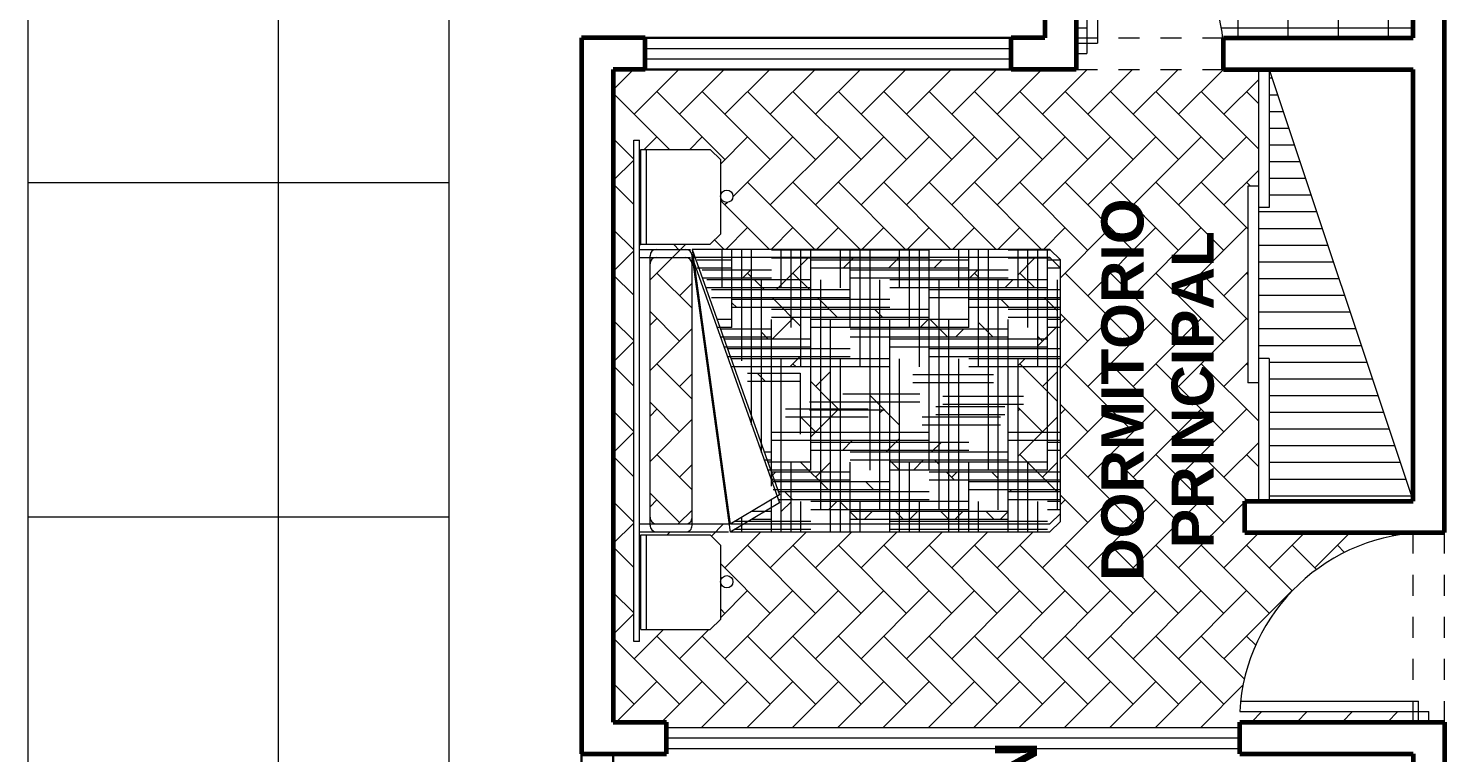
# Model space of a CAD drawing. Header units: millimetres. Extents: x 287 to 445, y 520 to 576.
# Drawn here: x 287.36 to 294.09, y 531.26 to 534.71 of the extents above; entities that cross this region are included whole.
import ezdxf

# ---------------------------------------------------------------- set-up
doc = ezdxf.new("R2010")
doc.units = ezdxf.units.MM
doc.header["$LTSCALE"] = 0.015
doc.linetypes.add('DASHED2', pattern=[9.525, 6.35, -3.175])
for name, color, linetype, lineweight in [('Muebles', 11, 'Continuous', 20), ('Muros', 41, 'Continuous', 60), ('Muros Bajos', 20, 'Continuous', 30), ('PISOS', 7, 'Continuous', 18), ('Proyecciones', 46, 'Continuous', 0), ('Puertas', 31, 'Continuous', 20), ('Texto', 133, 'Continuous', 20), ('Texturas', 38, 'Continuous', 0), ('Ventanas', 130, 'Continuous', 20)]:
    doc.layers.add(name, color=color, linetype=linetype, lineweight=lineweight)

# ---------------------------------------------------------------- blocks, each defined once
blk = doc.blocks.new('cama2plazas')
at = {"layer": 'Muebles'}
for p, q in [((428.4689, 543.0125), (428.4962, 543.0125)), ((428.4689, 540.669), (428.4689, 543.0125)), ((428.4689, 540.669), (428.4689, 543.0125)), ((428.4689, 543.0125), (428.4962, 543.0125)), ((428.4962, 540.669), (428.4962, 543.0125)), ((428.4962, 540.669), (428.4962, 543.0125)), ((428.4689, 540.631), (428.4689, 542.9744)), ((428.4689, 540.631), (428.4689, 542.9744)), ((428.4962, 540.631), (428.4962, 542.9744)), ((428.4962, 540.631), (428.4962, 542.9744)), ((428.5019, 542.5181), (428.5019, 542.9681)), ((428.5019, 542.9681), (428.8319, 542.9681)), ((428.5019, 542.9681), (428.8319, 542.9681)), ((428.5019, 542.5181), (428.5019, 542.9681)), ((428.5297, 542.5181), (428.5297, 542.9681)), ((428.5297, 542.5181), (428.5297, 542.9681)), ((428.8819, 542.9181), (428.8319, 542.9681)), ((428.8819, 542.9181), (428.8319, 542.9681)), ((428.8819, 542.5681), (428.8819, 542.9181)), ((428.8819, 542.5681), (428.8819, 542.9181)), ((428.8319, 542.5181), (428.8819, 542.5681)), ((428.8319, 542.5181), (428.8819, 542.5681)), ((428.4962, 542.4931), (428.7388, 542.4931)), ((428.4962, 542.4931), (428.7388, 542.4931)), ((428.4962, 542.455), (428.7388, 542.455)), ((428.4962, 542.455), (428.7388, 542.455)), ((428.5019, 542.5181), (428.8319, 542.5181)), ((428.5019, 542.5181), (428.8319, 542.5181)), ((428.5462, 541.2217), (428.5462, 542.4633)), ((428.5462, 541.2217), (428.5462, 542.4633)), ((428.5762, 542.4931), (428.7162, 542.4931)), ((428.5762, 542.4931), (428.7162, 542.4931)), ((428.5762, 542.455), (428.7162, 542.455)), ((428.5762, 542.455), (428.7162, 542.455)), ((428.7462, 542.4931), (429.1606, 541.3278)), ((430.4462, 542.4931), (428.7462, 542.4931)), ((428.7462, 542.4931), (428.9275, 541.188)), ((428.7462, 542.4931), (428.9275, 541.188)), ((430.4462, 542.4931), (428.7462, 542.4931)), ((428.7462, 542.4931), (429.1606, 541.3278)), ((428.7462, 541.2197), (428.7462, 542.4631)), ((428.7462, 541.2197), (428.7462, 542.4631)), ((428.7462, 542.455), (429.1606, 541.2898)), ((430.4462, 542.455), (428.7462, 542.455)), ((428.7462, 542.455), (428.9275, 541.15)), ((428.7462, 542.455), (428.9275, 541.15)), ((430.4462, 542.455), (428.7462, 542.455)), ((428.7462, 542.455), (429.1606, 541.2898)), ((428.7477, 542.4899), (428.7477, 542.4931)), ((428.7477, 542.4899), (428.7477, 542.4931)), ((428.7477, 542.4519), (428.7477, 542.455)), ((428.7477, 542.4519), (428.7477, 542.455)), ((428.8884, 542.3486), (428.8884, 542.4931)), ((428.8884, 542.3486), (428.8884, 542.4931)), ((428.8884, 542.3105), (428.8884, 542.455)), ((428.8884, 542.3105), (428.8884, 542.455)), ((428.9352, 542.1611), (428.9352, 542.4931)), ((428.9352, 542.1611), (428.9352, 542.4931)), ((428.9352, 542.123), (428.9352, 542.455)), ((428.9352, 542.123), (428.9352, 542.455)), ((428.9821, 542.0024), (428.9821, 542.4931)), ((428.9821, 542.0024), (428.9821, 542.4931)), ((428.9821, 541.9644), (428.9821, 542.455)), ((428.9821, 541.9644), (428.9821, 542.455)), ((429.029, 541.6978), (429.029, 542.4931)), ((429.029, 541.6978), (429.029, 542.4931)), ((429.029, 541.6598), (429.029, 542.455)), ((429.029, 541.6598), (429.029, 542.455)), ((429.8727, 542.4892), (429.1227, 542.4892)), ((429.8727, 542.4892), (429.1227, 542.4892)), ((429.1696, 542.3486), (429.1696, 542.4931)), ((429.1696, 542.3486), (429.1696, 542.4931)), ((429.1696, 542.3105), (429.1696, 542.455)), ((429.1696, 542.3105), (429.1696, 542.455)), ((429.2165, 542.1611), (429.2165, 542.4931)), ((429.2165, 542.1611), (429.2165, 542.4931)), ((429.2165, 542.123), (429.2165, 542.455)), ((429.2165, 542.123), (429.2165, 542.455)), ((429.2634, 541.9736), (429.2634, 542.4931)), ((429.2634, 541.9736), (429.2634, 542.4931)), ((429.2634, 541.9355), (429.2634, 542.455)), ((429.2634, 541.9355), (429.2634, 542.455)), ((429.3102, 541.4827), (429.3102, 542.4931)), ((429.3102, 541.4827), (429.3102, 542.4931)), ((429.3102, 541.4446), (429.3102, 542.455)), ((429.3102, 541.4446), (429.3102, 542.455)), ((429.4509, 542.3486), (429.4509, 542.4931)), ((429.4509, 542.3486), (429.4509, 542.4931)), ((429.4509, 542.3105), (429.4509, 542.455)), ((429.4509, 542.3105), (429.4509, 542.455)), ((429.4977, 542.1611), (429.4977, 542.4931)), ((429.4977, 542.1611), (429.4977, 542.4931)), ((429.4977, 542.123), (429.4977, 542.455)), ((429.4977, 542.123), (429.4977, 542.455)), ((429.5446, 541.9736), (429.5446, 542.4931)), ((429.5446, 541.9736), (429.5446, 542.4931)), ((429.5446, 541.9355), (429.5446, 542.455)), ((429.5446, 541.9355), (429.5446, 542.455)), ((429.5915, 541.4827), (429.5915, 542.4931)), ((429.5915, 541.4827), (429.5915, 542.4931)), ((429.5915, 541.4446), (429.5915, 542.455)), ((429.5915, 541.4446), (429.5915, 542.455)), ((429.7321, 542.3486), (429.7321, 542.4931)), ((429.7321, 542.3486), (429.7321, 542.4931)), ((429.7321, 542.3105), (429.7321, 542.455)), ((429.7321, 542.3105), (429.7321, 542.455)), ((429.779, 542.1611), (429.779, 542.4931)), ((429.779, 542.1611), (429.779, 542.4931)), ((429.779, 542.123), (429.779, 542.455)), ((429.779, 542.123), (429.779, 542.455)), ((429.8259, 541.9736), (429.8259, 542.4931)), ((429.8259, 541.9736), (429.8259, 542.4931)), ((429.8259, 541.9355), (429.8259, 542.455)), ((429.8259, 541.9355), (429.8259, 542.455)), ((429.8727, 541.4827), (429.8727, 542.4931)), ((429.8727, 541.4827), (429.8727, 542.4931)), ((429.8727, 541.4446), (429.8727, 542.455)), ((429.8727, 541.4446), (429.8727, 542.455)), ((430.0134, 542.3486), (430.0134, 542.4931)), ((430.0134, 542.3486), (430.0134, 542.4931)), ((430.0134, 542.3105), (430.0134, 542.455)), ((430.0134, 542.3105), (430.0134, 542.455)), ((430.0602, 542.1611), (430.0602, 542.4931)), ((430.0602, 542.1611), (430.0602, 542.4931)), ((430.0602, 542.123), (430.0602, 542.455)), ((430.0602, 542.123), (430.0602, 542.455)), ((430.1071, 541.9736), (430.1071, 542.4931)), ((430.1071, 541.9736), (430.1071, 542.4931)), ((430.1071, 541.9355), (430.1071, 542.455)), ((430.1071, 541.9355), (430.1071, 542.455)), ((430.154, 541.4827), (430.154, 542.4931)), ((430.154, 541.4827), (430.154, 542.4931)), ((430.154, 541.4446), (430.154, 542.455)), ((430.154, 541.4446), (430.154, 542.455)), ((430.4501, 542.4892), (430.2477, 542.4892)), ((430.4501, 542.4892), (430.2477, 542.4892)), ((430.2946, 542.3486), (430.2946, 542.4931)), ((430.2946, 542.3486), (430.2946, 542.4931)), ((430.2946, 542.3105), (430.2946, 542.455)), ((430.2946, 542.3105), (430.2946, 542.455)), ((430.3415, 542.1611), (430.3415, 542.4931)), ((430.3415, 542.1611), (430.3415, 542.4931)), ((430.3415, 542.123), (430.3415, 542.455)), ((430.3415, 542.123), (430.3415, 542.455)), ((430.3884, 541.9736), (430.3884, 542.4931)), ((430.3884, 541.9736), (430.3884, 542.4931)), ((430.3884, 541.9355), (430.3884, 542.455)), ((430.3884, 541.9355), (430.3884, 542.455)), ((430.4352, 541.4827), (430.4352, 542.4931)), ((430.4352, 541.4827), (430.4352, 542.4931)), ((430.4352, 541.4446), (430.4352, 542.455)), ((430.4352, 541.4446), (430.4352, 542.455)), ((430.4962, 542.4431), (430.4462, 542.4931)), ((430.4962, 542.4431), (430.4462, 542.4931)), ((430.4962, 542.405), (430.4462, 542.455)), ((430.4962, 542.405), (430.4462, 542.455)), ((428.5462, 541.1837), (428.5462, 542.4252)), ((428.5462, 541.1837), (428.5462, 542.4252)), ((428.7462, 541.1817), (428.7462, 542.425)), ((428.7462, 541.1817), (428.7462, 542.425)), ((428.9352, 542.4423), (428.7706, 542.4423)), ((428.9352, 542.4423), (428.7706, 542.4423)), ((428.9352, 542.4043), (428.7706, 542.4043)), ((428.9352, 542.4043), (428.7706, 542.4043)), ((429.1227, 542.3954), (428.7932, 542.3954)), ((429.1227, 542.3954), (428.7932, 542.3954)), ((429.8727, 542.4512), (429.1227, 542.4512)), ((429.8727, 542.4512), (429.1227, 542.4512)), ((430.0602, 542.4423), (429.3102, 542.4423)), ((430.0602, 542.4423), (429.3102, 542.4423)), ((430.0602, 542.4043), (429.3102, 542.4043)), ((430.0602, 542.4043), (429.3102, 542.4043)), ((430.2477, 542.3954), (429.4977, 542.3954)), ((430.2477, 542.3954), (429.4977, 542.3954)), ((430.4501, 542.4512), (430.2477, 542.4512)), ((430.4501, 542.4512), (430.2477, 542.4512)), ((430.4962, 542.4423), (430.4352, 542.4423)), ((430.4962, 542.4423), (430.4352, 542.4423)), ((430.4962, 542.4043), (430.4352, 542.4043)), ((430.4962, 542.4043), (430.4352, 542.4043)), ((430.4962, 541.2397), (430.4962, 542.4431)), ((430.4962, 541.2397), (430.4962, 542.4431)), ((430.4962, 541.2017), (430.4962, 542.405)), ((430.4962, 541.2017), (430.4962, 542.405)), ((429.1227, 542.3574), (428.7932, 542.3574)), ((429.1227, 542.3574), (428.7932, 542.3574)), ((429.3102, 542.3486), (428.8157, 542.3486)), ((429.3102, 542.3486), (428.8157, 542.3486)), ((429.0759, 541.566), (429.0759, 542.3486)), ((429.0759, 541.566), (429.0759, 542.3486)), ((429.3571, 541.2952), (429.3571, 542.3486)), ((429.3571, 541.2952), (429.3571, 542.3486)), ((430.2477, 542.3574), (429.4977, 542.3574)), ((430.2477, 542.3574), (429.4977, 542.3574)), ((429.6384, 541.2952), (429.6384, 542.3486)), ((429.6384, 541.2952), (429.6384, 542.3486)), ((430.4352, 542.3486), (429.6852, 542.3486)), ((430.4352, 542.3486), (429.6852, 542.3486)), ((429.9196, 541.2952), (429.9196, 542.3486)), ((429.9196, 541.2952), (429.9196, 542.3486)), ((430.2009, 541.2952), (430.2009, 542.3486)), ((430.2009, 541.2952), (430.2009, 542.3486)), ((430.4821, 541.2952), (430.4821, 542.3486)), ((430.4821, 541.2952), (430.4821, 542.3486)), ((429.3102, 542.3105), (428.8157, 542.3105)), ((429.3102, 542.3105), (428.8157, 542.3105)), ((429.4977, 542.3017), (428.8382, 542.3017)), ((429.4977, 542.3017), (428.8382, 542.3017)), ((429.4977, 542.2637), (428.8382, 542.2637)), ((429.4977, 542.2637), (428.8382, 542.2637)), ((429.6852, 542.2548), (428.9352, 542.2548)), ((429.6852, 542.2548), (428.9352, 542.2548)), ((429.0759, 541.528), (429.0759, 542.3105)), ((429.0759, 541.528), (429.0759, 542.3105)), ((429.3571, 541.2571), (429.3571, 542.3105)), ((429.3571, 541.2571), (429.3571, 542.3105)), ((429.6384, 541.2571), (429.6384, 542.3105)), ((429.6384, 541.2571), (429.6384, 542.3105)), ((430.4352, 542.3105), (429.6852, 542.3105)), ((430.4352, 542.3105), (429.6852, 542.3105)), ((430.4962, 542.3017), (429.8727, 542.3017)), ((430.4962, 542.3017), (429.8727, 542.3017)), ((430.4962, 542.2637), (429.8727, 542.2637)), ((430.4962, 542.2637), (429.8727, 542.2637)), ((429.9196, 541.2571), (429.9196, 542.3105)), ((429.9196, 541.2571), (429.9196, 542.3105)), ((430.4962, 542.2548), (430.0602, 542.2548)), ((430.4962, 542.2548), (430.0602, 542.2548)), ((430.2009, 541.2571), (430.2009, 542.3105)), ((430.2009, 541.2571), (430.2009, 542.3105)), ((430.4821, 541.2571), (430.4821, 542.3105)), ((430.4821, 541.2571), (430.4821, 542.3105)), ((429.6852, 542.2168), (428.9352, 542.2168)), ((429.6852, 542.2168), (428.9352, 542.2168)), ((429.8727, 542.2079), (429.1227, 542.2079)), ((429.8727, 542.2079), (429.1227, 542.2079)), ((430.4962, 542.2168), (430.0602, 542.2168)), ((430.4962, 542.2168), (430.0602, 542.2168)), ((430.4962, 542.2079), (430.2477, 542.2079)), ((430.4962, 542.2079), (430.2477, 542.2079)), ((428.9352, 542.1611), (428.8643, 542.1611)), ((428.9352, 542.1611), (428.8643, 542.1611)), ((428.9352, 542.123), (428.8643, 542.123)), ((428.9352, 542.123), (428.8643, 542.123)), ((429.8727, 542.1699), (429.1227, 542.1699)), ((429.8727, 542.1699), (429.1227, 542.1699)), ((429.1227, 541.4065), (429.1227, 542.1611)), ((429.1227, 541.4065), (429.1227, 542.1611)), ((429.1227, 541.3684), (429.1227, 542.123)), ((429.1227, 541.3684), (429.1227, 542.123)), ((430.0602, 542.1611), (429.3102, 542.1611)), ((430.0602, 542.1611), (429.3102, 542.1611)), ((430.0602, 542.123), (429.3102, 542.123)), ((430.0602, 542.123), (429.3102, 542.123)), ((429.404, 541.1897), (429.404, 542.1611)), ((429.404, 541.1897), (429.404, 542.1611)), ((429.404, 541.1517), (429.404, 542.123)), ((429.404, 541.1517), (429.404, 542.123)), ((429.6852, 541.1897), (429.6852, 542.1611)), ((429.6852, 541.1897), (429.6852, 542.1611)), ((429.6852, 541.1517), (429.6852, 542.123)), ((429.6852, 541.1517), (429.6852, 542.123)), ((429.9665, 541.1897), (429.9665, 542.1611)), ((429.9665, 541.1897), (429.9665, 542.1611)), ((429.9665, 541.1517), (429.9665, 542.123)), ((429.9665, 541.1517), (429.9665, 542.123)), ((430.4962, 542.1699), (430.2477, 542.1699)), ((430.4962, 542.1699), (430.2477, 542.1699)), ((430.2477, 541.1897), (430.2477, 542.1611)), ((430.2477, 541.1897), (430.2477, 542.1611)), ((430.2477, 541.1517), (430.2477, 542.123)), ((430.2477, 541.1517), (430.2477, 542.123)), ((430.4962, 542.1611), (430.4352, 542.1611)), ((430.4962, 542.1611), (430.4352, 542.1611)), ((430.4962, 542.123), (430.4352, 542.123)), ((430.4962, 542.123), (430.4352, 542.123)), ((429.1227, 542.1142), (428.881, 542.1142)), ((429.1227, 542.1142), (428.881, 542.1142)), ((429.1227, 542.0762), (428.881, 542.0762)), ((429.1227, 542.0762), (428.881, 542.0762)), ((429.3102, 542.0673), (428.8976, 542.0673)), ((429.3102, 542.0673), (428.8976, 542.0673)), ((430.2477, 542.1142), (429.4977, 542.1142)), ((430.2477, 542.1142), (429.4977, 542.1142)), ((430.2477, 542.0762), (429.4977, 542.0762)), ((430.2477, 542.0762), (429.4977, 542.0762)), ((430.4352, 542.0673), (429.6852, 542.0673)), ((430.4352, 542.0673), (429.6852, 542.0673)), ((429.3102, 542.0293), (428.8976, 542.0293)), ((429.3102, 542.0293), (428.8976, 542.0293)), ((429.4977, 542.0204), (428.9143, 542.0204)), ((429.4977, 542.0204), (428.9143, 542.0204)), ((429.4977, 541.9824), (428.9143, 541.9824)), ((429.4977, 541.9824), (428.9143, 541.9824)), ((430.4352, 542.0293), (429.6852, 542.0293)), ((430.4352, 542.0293), (429.6852, 542.0293)), ((430.4962, 542.0204), (429.8727, 542.0204)), ((430.4962, 542.0204), (429.8727, 542.0204)), ((430.4962, 541.9824), (429.8727, 541.9824)), ((430.4962, 541.9824), (429.8727, 541.9824)), ((429.6852, 541.9736), (428.931, 541.9736)), ((429.6852, 541.9736), (428.931, 541.9736)), ((429.6852, 541.9355), (428.931, 541.9355)), ((429.6852, 541.9355), (428.931, 541.9355)), ((429.1696, 541.1897), (429.1696, 541.9736)), ((429.1696, 541.1897), (429.1696, 541.9736)), ((429.1696, 541.1517), (429.1696, 541.9355)), ((429.1696, 541.1517), (429.1696, 541.9355)), ((429.4509, 541.1897), (429.4509, 541.9736)), ((429.4509, 541.1897), (429.4509, 541.9736)), ((429.4509, 541.1517), (429.4509, 541.9355)), ((429.4509, 541.1517), (429.4509, 541.9355)), ((429.7321, 541.1897), (429.7321, 541.9736)), ((429.7321, 541.1897), (429.7321, 541.9736)), ((429.7321, 541.1517), (429.7321, 541.9355)), ((429.7321, 541.1517), (429.7321, 541.9355)), ((430.0134, 541.1897), (430.0134, 541.9736)), ((430.0134, 541.1897), (430.0134, 541.9736)), ((430.0134, 541.1517), (430.0134, 541.9355)), ((430.0134, 541.1517), (430.0134, 541.9355)), ((430.4962, 541.9736), (430.0602, 541.9736)), ((430.4962, 541.9736), (430.0602, 541.9736)), ((430.4962, 541.9355), (430.0602, 541.9355)), ((430.4962, 541.9355), (430.0602, 541.9355)), ((430.2946, 541.1897), (430.2946, 541.9736)), ((430.2946, 541.1897), (430.2946, 541.9736)), ((430.2946, 541.1517), (430.2946, 541.9355)), ((430.2946, 541.1517), (430.2946, 541.9355)), ((429.0088, 541.9051), (429.2601, 541.9051)), ((429.0088, 541.9051), (429.2601, 541.9051)), ((429.0088, 541.8671), (429.2601, 541.8671)), ((429.0088, 541.8671), (429.2601, 541.8671)), ((429.2601, 541.9051), (429.2601, 541.654)), ((429.2601, 541.9051), (429.2601, 541.654)), ((429.2601, 541.8671), (429.2601, 541.6159)), ((429.2601, 541.8671), (429.2601, 541.6159)), ((429.7955, 541.8997), (430.1779, 541.8997)), ((429.7955, 541.8997), (430.1779, 541.8997)), ((429.7955, 541.8616), (430.1779, 541.8616)), ((429.7955, 541.8616), (430.1779, 541.8616)), ((429.4623, 541.8068), (429.8283, 541.8068)), ((429.4623, 541.8068), (429.8283, 541.8068)), ((429.9376, 541.7959), (430.32, 541.7959)), ((429.9376, 541.7959), (430.32, 541.7959)), ((429.1891, 541.7359), (429.5825, 541.7359)), ((429.1891, 541.7359), (429.5825, 541.7359)), ((429.3038, 541.7686), (429.6589, 541.7686)), ((429.3038, 541.7686), (429.6589, 541.7686)), ((429.3038, 541.7306), (429.6589, 541.7306)), ((429.3038, 541.7306), (429.6589, 541.7306)), ((429.4623, 541.7688), (429.8283, 541.7688)), ((429.4623, 541.7688), (429.8283, 541.7688)), ((429.9048, 541.7468), (430.2326, 541.7468)), ((429.9048, 541.7468), (430.2326, 541.7468)), ((429.9376, 541.7579), (430.32, 541.7579)), ((429.9376, 541.7579), (430.32, 541.7579)), ((429.1891, 541.6978), (429.5825, 541.6978)), ((429.1891, 541.6978), (429.5825, 541.6978)), ((429.8392, 541.6976), (430.2107, 541.6976)), ((429.8392, 541.6976), (430.2107, 541.6976)), ((429.8392, 541.6596), (430.2107, 541.6596)), ((429.8392, 541.6596), (430.2107, 541.6596)), ((429.9048, 541.7088), (430.2326, 541.7088)), ((429.9048, 541.7088), (430.2326, 541.7088)), ((429.8727, 541.6233), (429.1227, 541.6233)), ((429.8727, 541.6233), (429.1227, 541.6233)), ((429.8727, 541.5853), (429.1227, 541.5853)), ((429.8727, 541.5853), (429.1227, 541.5853)), ((430.4962, 541.6233), (430.2477, 541.6233)), ((430.4962, 541.6233), (430.2477, 541.6233)), ((430.4962, 541.5853), (430.2477, 541.5853)), ((430.4962, 541.5853), (430.2477, 541.5853)), ((429.1227, 541.5295), (429.0888, 541.5295)), ((429.1227, 541.5295), (429.0888, 541.5295)), ((430.0602, 541.5764), (429.3102, 541.5764)), ((430.0602, 541.5764), (429.3102, 541.5764)), ((430.0602, 541.5384), (429.3102, 541.5384)), ((430.0602, 541.5384), (429.3102, 541.5384)), ((430.2477, 541.5295), (429.4977, 541.5295)), ((430.2477, 541.5295), (429.4977, 541.5295)), ((430.4962, 541.5764), (430.4352, 541.5764)), ((430.4962, 541.5764), (430.4352, 541.5764)), ((430.4962, 541.5384), (430.4352, 541.5384)), ((430.4962, 541.5384), (430.4352, 541.5384)), ((429.1227, 541.4915), (429.0888, 541.4915)), ((429.1227, 541.4915), (429.0888, 541.4915)), ((429.3102, 541.4827), (429.1055, 541.4827)), ((429.3102, 541.4827), (429.1055, 541.4827)), ((429.3102, 541.4446), (429.1055, 541.4446)), ((429.3102, 541.4446), (429.1055, 541.4446)), ((429.2165, 541.1897), (429.2165, 541.4827)), ((429.2165, 541.1897), (429.2165, 541.4827)), ((429.2165, 541.1517), (429.2165, 541.4446)), ((429.2165, 541.1517), (429.2165, 541.4446)), ((430.2477, 541.4915), (429.4977, 541.4915)), ((430.2477, 541.4915), (429.4977, 541.4915)), ((429.4977, 541.1897), (429.4977, 541.4827)), ((429.4977, 541.1897), (429.4977, 541.4827)), ((429.4977, 541.1517), (429.4977, 541.4446)), ((429.4977, 541.1517), (429.4977, 541.4446)), ((430.4352, 541.4827), (429.6852, 541.4827)), ((430.4352, 541.4827), (429.6852, 541.4827)), ((430.4352, 541.4446), (429.6852, 541.4446)), ((430.4352, 541.4446), (429.6852, 541.4446)), ((429.779, 541.1897), (429.779, 541.4827)), ((429.779, 541.1897), (429.779, 541.4827)), ((429.779, 541.1517), (429.779, 541.4446)), ((429.779, 541.1517), (429.779, 541.4446)), ((430.0602, 541.1897), (430.0602, 541.4827)), ((430.0602, 541.1897), (430.0602, 541.4827)), ((430.0602, 541.1517), (430.0602, 541.4446)), ((430.0602, 541.1517), (430.0602, 541.4446)), ((430.3415, 541.1897), (430.3415, 541.4827)), ((430.3415, 541.1897), (430.3415, 541.4827)), ((430.3415, 541.1517), (430.3415, 541.4446)), ((430.3415, 541.1517), (430.3415, 541.4446)), ((429.4977, 541.4358), (429.1222, 541.4358)), ((429.4977, 541.4358), (429.1222, 541.4358)), ((429.4977, 541.3978), (429.1222, 541.3978)), ((429.4977, 541.3978), (429.1222, 541.3978)), ((429.6852, 541.3889), (429.1312, 541.3889)), ((429.6852, 541.3889), (429.1312, 541.3889)), ((430.4962, 541.4358), (429.8727, 541.4358)), ((430.4962, 541.4358), (429.8727, 541.4358)), ((430.4962, 541.3978), (429.8727, 541.3978)), ((430.4962, 541.3978), (429.8727, 541.3978)), ((430.4962, 541.3889), (430.0602, 541.3889)), ((430.4962, 541.3889), (430.0602, 541.3889)), ((429.1606, 541.3278), (428.9275, 541.188)), ((429.1606, 541.3278), (428.9275, 541.188)), ((429.6852, 541.3509), (429.1312, 541.3509)), ((429.6852, 541.3509), (429.1312, 541.3509)), ((429.8727, 541.342), (429.1537, 541.342)), ((429.8727, 541.342), (429.1537, 541.342)), ((430.4962, 541.3509), (430.0602, 541.3509)), ((430.4962, 541.3509), (430.0602, 541.3509)), ((430.4962, 541.342), (430.2477, 541.342)), ((430.4962, 541.342), (430.2477, 541.342)), ((429.1606, 541.2898), (428.9275, 541.15)), ((429.1606, 541.2898), (428.9275, 541.15)), ((429.1227, 541.2483), (429.028, 541.2483)), ((429.1227, 541.2483), (429.028, 541.2483)), ((429.1227, 541.1897), (429.1227, 541.3051)), ((429.1227, 541.1897), (429.1227, 541.3051)), ((429.1227, 541.1517), (429.1227, 541.2671)), ((429.1227, 541.1517), (429.1227, 541.2671)), ((429.8727, 541.304), (429.1537, 541.304)), ((429.8727, 541.304), (429.1537, 541.304)), ((429.2634, 541.1897), (429.2634, 541.2952)), ((429.2634, 541.1897), (429.2634, 541.2952)), ((429.2634, 541.1517), (429.2634, 541.2571)), ((429.2634, 541.1517), (429.2634, 541.2571)), ((430.0602, 541.2952), (429.3102, 541.2952)), ((430.0602, 541.2952), (429.3102, 541.2952)), ((430.0602, 541.2571), (429.3102, 541.2571)), ((430.0602, 541.2571), (429.3102, 541.2571)), ((430.2477, 541.2483), (429.4977, 541.2483)), ((430.2477, 541.2483), (429.4977, 541.2483)), ((429.5446, 541.1897), (429.5446, 541.2952)), ((429.5446, 541.1897), (429.5446, 541.2952)), ((429.5446, 541.1517), (429.5446, 541.2571)), ((429.5446, 541.1517), (429.5446, 541.2571)), ((429.8259, 541.1897), (429.8259, 541.2952)), ((429.8259, 541.1897), (429.8259, 541.2952)), ((429.8259, 541.1517), (429.8259, 541.2571)), ((429.8259, 541.1517), (429.8259, 541.2571)), ((430.1071, 541.1897), (430.1071, 541.2952)), ((430.1071, 541.1897), (430.1071, 541.2952)), ((430.1071, 541.1517), (430.1071, 541.2571)), ((430.1071, 541.1517), (430.1071, 541.2571)), ((430.4962, 541.304), (430.2477, 541.304)), ((430.4962, 541.304), (430.2477, 541.304)), ((430.3884, 541.1897), (430.3884, 541.2952)), ((430.3884, 541.1897), (430.3884, 541.2952)), ((430.3884, 541.1517), (430.3884, 541.2571)), ((430.3884, 541.1517), (430.3884, 541.2571)), ((430.4962, 541.2952), (430.4352, 541.2952)), ((430.4962, 541.2952), (430.4352, 541.2952)), ((430.4962, 541.2571), (430.4352, 541.2571)), ((430.4962, 541.2571), (430.4352, 541.2571)), ((428.4962, 541.1897), (428.9194, 541.1897)), ((428.4962, 541.1897), (428.9194, 541.1897)), ((428.5782, 541.1897), (428.7162, 541.1897)), ((428.5782, 541.1897), (428.7162, 541.1897)), ((428.9302, 541.1897), (430.4462, 541.1897)), ((428.9302, 541.1897), (430.4462, 541.1897)), ((428.9352, 541.1897), (428.9352, 541.1927)), ((428.9352, 541.1897), (428.9352, 541.1927)), ((429.3102, 541.2014), (428.9498, 541.2014)), ((429.3102, 541.2014), (428.9498, 541.2014)), ((428.9821, 541.1897), (428.9821, 541.2208)), ((428.9821, 541.1897), (428.9821, 541.2208)), ((428.9821, 541.1517), (428.9821, 541.1828)), ((428.9821, 541.1517), (428.9821, 541.1828)), ((429.1227, 541.2103), (429.028, 541.2103)), ((429.1227, 541.2103), (429.028, 541.2103)), ((430.2477, 541.2103), (429.4977, 541.2103)), ((430.2477, 541.2103), (429.4977, 541.2103)), ((430.4352, 541.2014), (429.6852, 541.2014)), ((430.4352, 541.2014), (429.6852, 541.2014)), ((430.4462, 541.1897), (430.4962, 541.2397)), ((430.4462, 541.1897), (430.4962, 541.2397)), ((430.4462, 541.1517), (430.4962, 541.2017)), ((430.4462, 541.1517), (430.4962, 541.2017)), ((428.4962, 541.1517), (428.9194, 541.1517)), ((428.4962, 541.1517), (428.9194, 541.1517)), ((428.5019, 541.1377), (428.8319, 541.1377)), ((428.5019, 540.6877), (428.5019, 541.1377)), ((428.5019, 540.6877), (428.5019, 541.1377)), ((428.5019, 541.1377), (428.8319, 541.1377)), ((428.5297, 540.6877), (428.5297, 541.1377)), ((428.5297, 540.6877), (428.5297, 541.1377)), ((428.5782, 541.1517), (428.7162, 541.1517)), ((428.5782, 541.1517), (428.7162, 541.1517)), ((428.8819, 541.0877), (428.8319, 541.1377)), ((428.8819, 541.0877), (428.8319, 541.1377)), ((428.9302, 541.1517), (430.4462, 541.1517)), ((428.9302, 541.1517), (430.4462, 541.1517)), ((428.9352, 541.1517), (428.9352, 541.1547)), ((428.9352, 541.1517), (428.9352, 541.1547)), ((429.3102, 541.1634), (428.9498, 541.1634)), ((429.3102, 541.1634), (428.9498, 541.1634)), ((430.4352, 541.1634), (429.6852, 541.1634)), ((430.4352, 541.1634), (429.6852, 541.1634)), ((428.8819, 540.7377), (428.8819, 541.0877)), ((428.8819, 540.7377), (428.8819, 541.0877)), ((428.8319, 540.6877), (428.8819, 540.7377)), ((428.8319, 540.6877), (428.8819, 540.7377)), ((428.5019, 540.6877), (428.8319, 540.6877)), ((428.5019, 540.6877), (428.8319, 540.6877)), ((428.4962, 540.631), (428.4689, 540.631)), ((428.4962, 540.631), (428.4689, 540.631))]:
    blk.add_line(p, q, dxfattribs=at)
for centre in [(428.911, 542.7455), (428.911, 542.7455), (428.911, 540.9151), (428.911, 540.9151)]:
    blk.add_circle(centre, 0.0292, dxfattribs=at)
for centre, radius, start, end in [((428.5762, 542.4631), 0.03, 90.11268, 179.62857), ((428.5762, 542.4631), 0.03, 90.11268, 179.62857), ((428.5762, 542.425), 0.03, 90.11268, 179.62857), ((428.5762, 542.425), 0.03, 90.11268, 179.62857), ((428.7162, 542.4631), 0.03, 0, 90), ((428.7162, 542.4631), 0.03, 0, 90), ((428.7162, 542.425), 0.03, 0, 90), ((428.7162, 542.425), 0.03, 0, 90), ((428.5782, 541.2217), 0.032, 179.99992, 269.99995), ((428.5782, 541.2217), 0.032, 179.99992, 269.99995), ((428.5782, 541.1837), 0.032, 179.99992, 269.99995), ((428.5782, 541.1837), 0.032, 179.99992, 269.99995), ((428.7162, 541.2197), 0.03, 269.99998, 0.00004), ((428.7162, 541.2197), 0.03, 269.99998, 0.00004), ((428.7162, 541.1817), 0.03, 269.99998, 0.00004), ((428.7162, 541.1817), 0.03, 269.99998, 0.00004)]:
    blk.add_arc(centre, radius, start, end, dxfattribs=at)
blk = doc.blocks.new('p04')
at = {"layer": 'Proyecciones', "linetype": 'DASHED2'}
for p, q in [((451.0947, 543.0787), (451.9947, 543.0787)), ((451.0947, 542.9287), (451.9947, 542.9287))]:
    blk.add_line(p, q, dxfattribs=at)
at = {"layer": 'Puertas'}
for p, q in [((451.1447, 543.9023), (451.1447, 543.0037)), ((451.1947, 543.8981), (451.1947, 543.0537)), ((451.0947, 543.0537), (451.1947, 543.0537)), ((451.0947, 543.0037), (451.1447, 543.0037))]:
    blk.add_line(p, q, dxfattribs=at)
blk.add_arc((451.0947, 543.0037), 0.9, 0, 86.81526, dxfattribs=at)
blk = doc.blocks.new('P02')
at = {"layer": 'Proyecciones', "linetype": 'DASHED2'}
for p, q in [((454.1652, 543.0906), (454.8652, 543.0906)), ((454.1652, 542.9406), (454.8652, 542.9406))]:
    blk.add_line(p, q, dxfattribs=at)
at = {"layer": 'Puertas'}
for p, q in [((454.2152, 543.7138), (454.2152, 543.0156)), ((454.2652, 543.7084), (454.2652, 543.0656)), ((454.1652, 543.0656), (454.2652, 543.0656)), ((454.1652, 543.0156), (454.2152, 543.0156))]:
    blk.add_line(p, q, dxfattribs=at)
blk.add_arc((454.1652, 543.0156), 0.7, 0, 85.90396, dxfattribs=at)

msp = doc.modelspace()

# ---------------------------------------------------------------- hatches: boundary and pattern name
at = {"layer": 'Muebles'}
h = msp.add_hatch(dxfattribs=at)
h.set_pattern_fill('LINE', color=256, scale=0.025, angle=180, style=0)
h.set_pattern_definition([(180, (827.2228, 129.421315), (-1e-17, -0.079375), [])])
h.paths.add_polyline_path([(293.2554, 534.5125), (293.2554, 533.857), (293.2054, 533.857), (293.2054, 533.1397), (293.2554, 533.1397), (293.2554, 532.4625), (293.9398, 532.4625)])
at = {"layer": 'PISOS'}
h = msp.add_hatch(dxfattribs=at)
h.set_pattern_fill('NET', color=256, scale=0.5, angle=90, style=0)
h.set_pattern_definition([(270, (860.0486, 883.2239), (-1.5875, 1e-16), []), (180, (860.0486, 883.2239), (0, 1.5875), [])])
h.paths.add_polyline_path([(287.3613, 530.4625), (287.3613, 537.5125), (289.3613, 536.9294), (289.3613, 530.2235)])
at = {"layer": 'Texturas'}
h = msp.add_hatch(dxfattribs=at)
h.set_pattern_fill('NET,_O', color=256, scale=0.075, angle=90)
h.set_pattern_definition([(90, (827.2228, 129.42132), (-0.238125, 1e-17), []), (180, (827.2228, 129.42132), (-3e-17, -0.238125), [])])
h.paths.add_polyline_path([(292.3398, 536.0625), (292.3398, 534.6625), (292.3898, 534.6625), (292.3898, 535.2857, -0.362752), (293.0358, 534.6625), (293.0398, 534.6625), (293.9398, 534.6625), (293.9398, 536.0625)])
h.paths.add_polyline_path([(293.2094, 535.7087, -0.501323), (293.6095, 535.8138), (293.7368, 535.7713), (293.7368, 535.9092), (293.9065, 535.9092), (293.9065, 535.4638), (293.7368, 535.4638), (293.7368, 535.5168), (293.7262, 535.5168), (293.7262, 535.4744), (293.705, 535.4744), (293.705, 535.538), (293.7368, 535.538), (293.7368, 535.6016), (293.6095, 535.5592, -0.501317), (293.2094, 535.6643, -0.132891)], flags=16)
h.paths.add_polyline_path([(293.2378, 535.7214, -0.48008), (293.6095, 535.7713), (293.6095, 535.6016, -0.48008), (293.2378, 535.6516, -0.215004)], flags=0)
h.paths.add_polyline_path([(293.758, 535.8668, -0.5), (293.7792, 535.888), (293.8641, 535.888, -0.5), (293.8853, 535.8668), (293.8853, 535.5062, -0.5), (293.8641, 535.485), (293.7792, 535.485, -0.5), (293.758, 535.5062)], flags=0)
h.paths.add_polyline_path([(293.6187, 535.1386), (293.6394, 535.1639), (293.6631, 535.1827), (293.6887, 535.1942), (293.7154, 535.1976), (293.9033, 535.1721), (293.9033, 534.8179), (293.7154, 534.7919), (293.6887, 534.7958), (293.6631, 534.8073), (293.6394, 534.8261), (293.6187, 534.8514), (293.6017, 534.8821), (293.589, 534.9173), (293.5813, 534.9554), (293.5786, 534.995), (293.5813, 535.0346), (293.589, 535.0727), (293.6017, 535.1079)], flags=16)
h.paths.add_polyline_path([(293.6308, 535.1267), (293.6489, 535.1498), (293.6696, 535.167), (293.6921, 535.1776), (293.7154, 535.1808), (293.7388, 535.1776), (293.7612, 535.167), (293.7819, 535.1498), (293.8001, 535.1267), (293.8149, 535.0985), (293.826, 535.0663), (293.8328, 535.0313), (293.8351, 534.995), (293.8328, 534.9587), (293.826, 534.9237), (293.8149, 534.8915), (293.8001, 534.8633), (293.7819, 534.8402), (293.7612, 534.823), (293.7388, 534.8124), (293.7154, 534.8088), (293.6921, 534.8124), (293.6696, 534.823), (293.6489, 534.8402), (293.6308, 534.8633), (293.6159, 534.8915), (293.6048, 534.9237), (293.598, 534.9587), (293.5957, 534.995), (293.598, 535.0313), (293.6048, 535.0663), (293.6159, 535.0985)], flags=0)
h.paths.add_polyline_path([(293.8007, 535.0153, -1), (293.8007, 534.9747, -1)], flags=0)
h.paths.add_polyline_path([(292.8972, 534.9556), (292.8972, 535.9078), (293.1542, 535.9078), (293.1542, 534.9556)], flags=25)
h = msp.add_hatch(dxfattribs=at)
h.set_pattern_fill('AR-HBONE', color=256, scale=0.0015, angle=90, style=0)
h.set_pattern_definition([(225, (827.2228, 957.05423), (-0.215526147, -8e-18), [0.4572, -0.1524]), (135, (827.11504, 956.94647), (-0.215526147, -8e-18), [0.4572, -0.1524])])
h.paths.add_polyline_path([(290.393, 531.3875), (290.393, 531.4125), (290.1398, 531.4125), (290.1398, 534.5125), (290.292, 534.5125), (292.0297, 534.5125), (292.3398, 534.5125), (293.0398, 534.5125), (293.2054, 534.5125), (293.2054, 533.958), (293.1554, 533.958), (293.1554, 533.0241), (293.2054, 533.0241), (293.2054, 532.4625), (293.1398, 532.4625), (293.1398, 532.3125), (293.9398, 532.3125), (293.9398, 532.3094, 0.374059), (293.1162, 531.4625), (293.9398, 531.4625), (293.9398, 531.4125), (293.1162, 531.4125), (293.1162, 531.3875)])
h.paths.add_polyline_path([(290.5147, 533.6573), (290.2647, 533.6573), (290.2647, 533.6824), (290.6004, 533.6824), (290.6504, 533.7324), (290.6504, 533.9074, 0.390777), (290.6795, 533.8805, 1), (290.6795, 533.9389, 0.390777), (290.6504, 533.9121), (290.6504, 534.0824), (290.6004, 534.1324), (290.2647, 534.1324), (290.2647, 534.1387), (290.2647, 534.1767), (290.2374, 534.1767), (290.2374, 531.8333), (290.2374, 531.7953), (290.2647, 531.7953), (290.2647, 531.852), (290.6004, 531.852), (290.6504, 531.902), (290.6504, 532.077, 0.390777), (290.6795, 532.0502, 1), (290.6795, 532.1086, 0.390777), (290.6504, 532.0817), (290.6504, 532.252), (290.6004, 532.302), (290.2647, 532.302), (290.2647, 532.3159), (290.4847, 532.3159, 0.414214), (290.5147, 532.3459), (290.5147, 532.3539), (290.6904, 532.3539), (290.6959, 532.3143), (290.6987, 532.3159), (292.2147, 532.3159), (292.2647, 532.3659), (292.2647, 533.5693), (292.2647, 533.6073), (292.2147, 533.6573)], flags=16)
h.paths.add_polyline_path([(290.3467, 532.3539, -0.414213), (290.3147, 532.3859), (290.3147, 533.5893, -0.414214), (290.3447, 533.6193), (290.4847, 533.6193, -0.414214), (290.5147, 533.5893), (290.5147, 532.3839, -0.414214), (290.4847, 532.3539)], flags=0)
h.paths.add_polyline_path([(290.5147, 533.6193), (290.3147, 533.6193), (290.3147, 533.6273, -0.414214), (290.3447, 533.6573), (290.4847, 533.6573, -0.476605), (290.5141, 533.6211)], flags=16)
h.paths.add_polyline_path([(290.9381, 533.6535), (290.9381, 533.6193), (290.5282, 533.6193), (290.5147, 533.6573), (290.52, 533.6193), (290.5147, 533.6193), (290.5234, 533.5949), (290.6959, 532.3523), (290.6987, 532.3539), (290.7506, 532.3539), (290.7506, 532.3277), (291.0318, 532.3277), (291.0318, 532.3539), (291.4537, 532.3539), (291.4537, 532.3277), (292.1568, 532.3277), (292.1568, 532.3657), (292.11, 532.3657), (292.11, 532.4683), (292.2506, 532.4683), (292.2506, 533.466), (292.2037, 533.466), (292.2037, 533.5686), (292.2655, 533.5686), (292.2147, 533.6193), (292.2037, 533.6193), (292.2037, 533.6535), (292.0631, 533.6535), (292.0631, 533.6193), (291.6412, 533.6193), (291.6412, 533.6535)], flags=16)
h.paths.add_polyline_path([(290.9381, 533.6535), (290.9381, 533.6193), (290.5282, 533.6193), (290.5147, 533.6573), (290.6959, 532.3523), (290.6987, 532.3539), (290.7506, 532.3539), (290.7506, 532.3277), (291.0318, 532.3277), (291.0318, 532.3539), (291.4537, 532.3539), (291.4537, 532.3277), (292.1568, 532.3277), (292.1568, 532.3657), (292.11, 532.3657), (292.11, 532.4683), (292.2506, 532.4683), (292.2506, 533.466), (292.2037, 533.466), (292.2037, 533.5686), (292.2655, 533.5686), (292.2147, 533.6193), (292.2037, 533.6193), (292.2037, 533.6535), (292.0631, 533.6535), (292.0631, 533.6193), (291.6412, 533.6193), (291.6412, 533.6535)], flags=0)
h.paths.add_polyline_path([(291.6412, 533.6066), (291.6412, 533.6154), (290.9381, 533.6154), (290.9381, 533.5128), (290.7975, 533.5128), (290.7975, 533.5597), (290.7037, 533.5597), (290.7037, 533.6066), (290.6568, 533.6066), (290.6568, 533.4748), (290.7037, 533.4748), (290.7037, 533.3811), (290.7506, 533.3811), (290.7506, 533.1378), (290.7975, 533.1378), (290.7975, 533.0314), (290.8912, 533.0314), (290.8912, 532.562), (290.9381, 532.562), (290.9381, 532.3657), (290.985, 532.3657), (290.985, 532.4683), (291.1256, 532.4683), (291.1256, 532.4214), (291.2662, 532.4214), (291.2662, 532.3745), (292.0162, 532.3745), (292.0162, 532.5063), (292.2506, 532.5063), (292.2506, 533.4279), (292.1568, 533.4279), (292.1568, 533.6154), (292.0631, 533.6154), (292.0631, 533.5128), (291.9225, 533.5128), (291.9225, 533.5597), (291.8287, 533.5597), (291.8287, 533.6066)], flags=0)
h.paths.add_polyline_path([(291.0787, 533.5686), (291.0787, 533.466), (290.7975, 533.466), (290.7975, 533.5217), (290.7037, 533.5217), (290.7037, 533.5686), (290.6568, 533.5686), (290.6568, 533.5217), (290.7037, 533.5217), (290.7037, 533.4191), (290.7506, 533.4191), (290.7506, 533.1847), (290.7975, 533.1847), (290.7975, 533.0694), (290.8912, 533.0694), (290.8912, 532.6001), (290.9381, 532.6001), (290.9381, 532.5063), (291.1256, 532.5063), (291.1256, 532.4594), (291.2662, 532.4594), (291.2662, 532.4126), (292.0162, 532.4126), (292.0162, 532.5152), (292.11, 532.5152), (292.11, 532.6469), (292.0631, 532.6469), (292.0631, 533.0998), (292.0631, 533.1378), (292.1568, 533.1378), (292.1568, 533.4748), (291.9225, 533.4748), (291.9225, 533.5217), (291.8287, 533.5217), (291.8287, 533.5686)], flags=0)
h.paths.add_polyline_path([(291.5943, 533.3722), (291.2662, 533.3722), (291.2662, 533.4279), (290.8443, 533.4279), (290.8443, 533.0998), (291.0787, 533.0998), (291.0787, 532.9001), (291.0286, 532.9001), (291.0286, 532.7876), (291.0787, 532.7876), (291.0787, 532.6469), (290.985, 532.6469), (290.985, 532.5152), (291.4537, 532.5152), (291.4537, 532.6089), (291.6881, 532.6089), (291.6881, 532.562), (291.8287, 532.562), (291.8287, 532.5532), (291.9693, 532.5532), (291.9693, 533.3811), (292.11, 533.3811), (292.11, 533.4191), (291.8756, 533.4191), (291.8756, 533.2785), (291.735, 533.2785), (291.735, 533.2873), (291.735, 533.3253), (291.5943, 533.3253)], flags=0)
h.paths.add_polyline_path([(291.5943, 533.3342), (291.0318, 533.3342), (291.0318, 533.2316), (290.8443, 533.2316), (290.8443, 533.1467), (291.1725, 533.1467), (291.1725, 532.5532), (291.4068, 532.5532), (291.4068, 532.6558), (291.6881, 532.6558), (291.6881, 532.6001), (291.9693, 532.6001), (291.9693, 533.2404), (291.6881, 533.2404), (291.6881, 533.2873), (291.5943, 533.2873)], flags=0)
h.paths.add_polyline_path([(291.36, 532.9331), (291.2307, 532.9331), (291.2307, 532.9329), (291.1725, 532.9329), (291.1725, 532.7027), (291.36, 532.7027), (291.36, 532.6938), (291.7818, 532.6938), (291.7818, 532.7407), (291.5006, 532.7407), (291.5006, 532.9711), (291.36, 532.9711)], flags=0)
h.paths.add_polyline_path([(291.2193, 532.8949), (291.2193, 532.7495), (291.4068, 532.7495), (291.4068, 532.8949)], flags=0)
h.paths.add_polyline_path([(292.4341, 533.9088), (292.4341, 532.0743), (292.9943, 532.0743), (292.9943, 533.9088)], flags=24)

# ---------------------------------------------------------------- linework, layer by layer
at = {"layer": 'Muebles'}
for p, q in [((293.2054, 534.5125), (293.2054, 532.4625)), ((293.2554, 534.5125), (293.2554, 533.857)), ((293.2554, 534.5125), (293.9398, 532.4625)), ((293.1554, 533.958), (293.1554, 533.0241)), ((293.2054, 533.958), (293.1554, 533.958)), ((293.2554, 533.857), (293.2054, 533.857)), ((293.2554, 533.1397), (293.2054, 533.1397)), ((293.2554, 533.1397), (293.2554, 532.4625)), ((293.2054, 533.0241), (293.1554, 533.0241))]:
    msp.add_line(p, q, dxfattribs=at)
at = {"layer": 'Muros'}
for p, q in [((292.1898, 537.0625), (292.1898, 534.6625)), ((292.3398, 537.0625), (292.3398, 534.5125)), ((293.9398, 534.6625), (293.9398, 537.0625)), ((294.0898, 532.3125), (294.0898, 537.0625)), ((289.9898, 534.6625), (289.9898, 534.5125)), ((290.292, 534.6625), (289.9898, 534.6625)), ((290.292, 534.5125), (290.292, 534.6625)), ((292.1898, 534.6625), (292.0297, 534.6625)), ((292.0297, 534.5125), (292.0297, 534.6625)), ((293.0398, 534.6625), (293.9398, 534.6625)), ((293.0398, 534.5125), (293.0398, 534.6625)), ((289.9898, 534.5125), (289.9898, 531.2625)), ((290.1398, 534.5125), (290.1398, 531.4125)), ((290.292, 534.5125), (290.1398, 534.5125)), ((292.3398, 534.5125), (292.0297, 534.5125)), ((293.0398, 534.5125), (293.9398, 534.5125)), ((293.9398, 532.4625), (293.9398, 534.5125)), ((293.1398, 532.3125), (293.1398, 532.4625)), ((293.1398, 532.4625), (293.9398, 532.4625)), ((293.1398, 532.3125), (294.0898, 532.3125)), ((290.1398, 531.4125), (290.393, 531.4125)), ((290.393, 531.2625), (290.393, 531.4125)), ((293.1162, 531.2625), (293.1162, 531.4125)), ((293.1162, 531.4125), (294.0898, 531.4125)), ((294.0898, 531.4125), (294.0898, 528.5562)), ((289.9898, 531.2625), (290.393, 531.2625)), ((293.1162, 531.2625), (293.9398, 531.2625)), ((293.9398, 531.2625), (293.9398, 525.5107))]:
    msp.add_line(p, q, dxfattribs=at)
at = {"layer": 'Muros Bajos'}
for p, q in [((290.292, 534.6625), (292.0297, 534.6625)), ((292.0297, 534.5125), (290.292, 534.5125)), ((289.9898, 529.9625), (289.9898, 531.2625)), ((290.1398, 530.1125), (290.1398, 531.2625))]:
    msp.add_line(p, q, dxfattribs=at)
at = {"layer": 'PISOS'}
for p, q in [((287.3613, 523.4061), (287.3613, 543.2128)), ((289.3613, 523.4061), (289.3613, 543.2128))]:
    msp.add_line(p, q, dxfattribs=at)
at = {"layer": 'Ventanas'}
for p, q in [((290.292, 534.6125), (292.0297, 534.6125)), ((290.292, 534.5625), (292.0297, 534.5625)), ((290.393, 531.3875), (293.1162, 531.3875)), ((290.393, 531.3375), (293.1162, 531.3375)), ((290.393, 531.2875), (293.1162, 531.2875))]:
    msp.add_line(p, q, dxfattribs=at)

# ---------------------------------------------------------------- block references
at = {"layer": 'Muebles'}
msp.add_blockref('cama2plazas', (-138.2315, -8.8357), dxfattribs=at)
at = {"layer": 'Puertas'}
msp.add_blockref('P02', (-161.8254, -8.4281), dxfattribs=at)
at = {"layer": 'Puertas', "rotation": 90}
msp.add_blockref('p04', (837.0185, 80.3178), dxfattribs=at)

# ---------------------------------------------------------------- texts
at = {"layer": 'Texto', "char_height": 0.1, "width": 1.072698, "attachment_point": 2, "rotation": 90}
for s, insert in [('{\\fArial|b1|i0|c0|p34;\\H2x;DORMITORIO PRINCIPAL}', (292.4591, 532.9916)), ('{\\fArial|b1|i0|c0|p34;\\H2x;BALCON}', (291.9532, 530.7219))]:
    msp.add_mtext(s, dxfattribs=dict(at, insert=insert))

doc.saveas('drawing.dxf')
